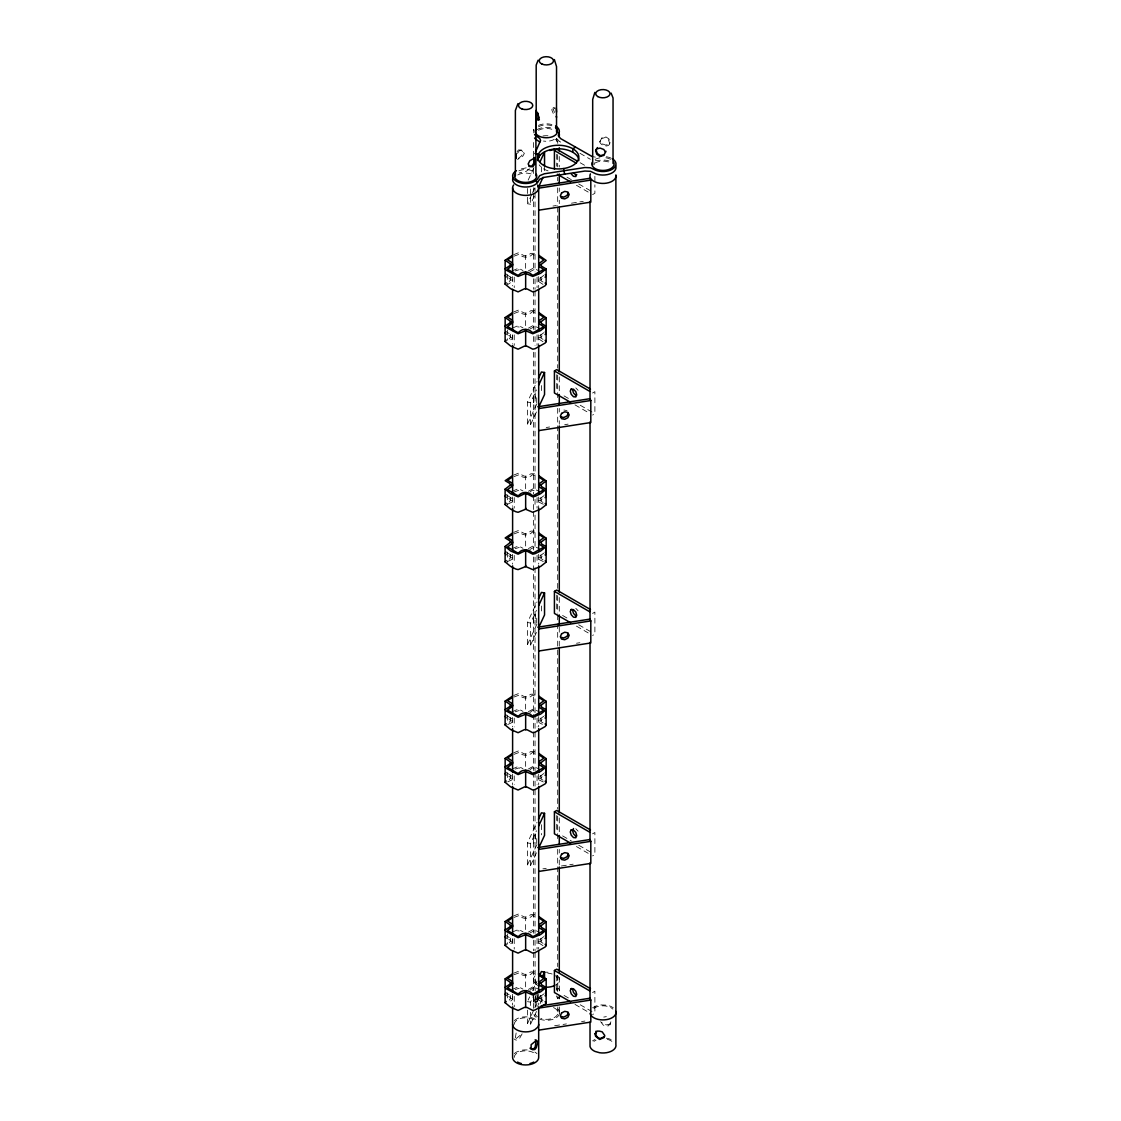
<?xml version="1.0" encoding="UTF-8"?>
<svg xmlns="http://www.w3.org/2000/svg" width="1121" height="1121" viewBox="0 0 1121 1121"><rect width="100%" height="100%" fill="white"/><g stroke="black" fill="none" stroke-linecap="round" stroke-linejoin="round"><path stroke-width="0.75" stroke-dasharray="5 3.75" d="M536.721 397.731L536.721 403.028L533.582 402.551L533.582 397.24L535.263 393.625L535.263 398.922L533.582 402.551M536.721 618.147L536.721 623.444L533.582 622.968L533.582 617.657L535.263 614.042L535.263 619.338L533.582 622.968M536.721 838.564L536.721 843.861L533.582 843.384L533.582 838.074L535.263 834.458L535.263 839.755L533.582 843.384M533.582 996.779L533.582 1002.076L536.721 1002.566L538.739 995.546M594.13 164.843L594.382 162.867M543.769 275.402L538.683 279.199L538.949 281.749L543.699 284.86M543.769 332.713L538.683 336.51L538.949 339.06L543.699 342.171M543.769 495.818L538.683 499.616L538.949 502.166L543.545 504.338M543.769 553.129L538.683 556.927L538.949 559.477L543.545 561.649M543.769 716.235L538.683 720.032L538.949 722.583L542.368 724.292M543.769 773.546L538.683 777.343L538.949 779.894L543.545 782.066M543.769 936.652L538.683 940.449L538.949 942.999L543.699 946.11M543.769 993.963L538.683 997.76L538.949 1000.31L542.368 1002.006M535.193 1006.784L535.207 996.527M535.263 998.461L533.582 1002.076M537.548 994.355L536.721 1002.566M600.646 1021.665L603.322 1025.183L605.915 1025.827L608.241 1025.939L610.469 1023.193M609.936 1024.916L610.889 1021.777M556.787 990.74L557.978 988.484L559.113 989.268L559.267 991.328M522.12 1033.828L519.724 1038.116L517.566 1039.503L516.136 1040.19L513.936 1038.915M516.136 1033.002L515.085 1039.587M528.173 180.117L534.058 167.435M534.241 196.301L530.569 204.232L527.445 203.742L531.844 194.241M532.587 192.644L534.787 187.894M536.455 411.968L530.569 424.649L527.445 424.158L527.445 402.117L537.001 381.518M530.569 424.649L530.569 402.607L536.455 389.926M527.445 424.158L537.001 403.56M536.455 632.384L530.569 645.065L527.445 644.575L527.445 622.533L537.001 601.935M530.569 645.065L530.569 623.024L536.455 610.342M527.445 644.575L537.001 623.977M536.455 852.801L530.569 865.482L527.445 864.992L527.445 842.95L537.001 822.352M530.569 865.482L530.569 843.44L536.455 830.759M527.445 864.992L537.001 844.393M528.173 1000.072L529.644 996.905M532.587 990.558L537.001 981.057M530.569 1005.523L530.569 1002.132L533.512 995.798M536.455 1011.506L530.569 1024.174L527.445 1023.697L534.058 1009.432M534.787 1007.849L541.415 993.584M540.126 1003.575L543.811 995.658M599.777 141.919L601.907 137.757L605.592 136.692L608.899 138.878L610.118 142.549C609.446 148.196 601.024 146.122 599.777 141.919L600.225 140.966L601.907 143.684L605.592 145.057L609.165 144.287M610.118 142.549L609.656 143.502L608.479 139.747L605.2 137.491L601.487 138.64M554.503 112.478L553.41 109.55L554.629 107.294L553.115 107.532L551.756 109.802L553.34 113.655M517.019 151.966L518.392 149.962L521.461 150.004L524.348 153.409L522.582 156.576L517.51 159.448M517.51 153.353L519.415 150.564L522.582 150.648M529.406 168.739L526.225 171.359L522.26 172.256A13.018 7.511 0 0 0 519.121 172.998M520.158 1035.328L514.987 1039.531M528.425 270.834L533.19 268.213L538.893 270.778M529.911 271.744L534.002 269.615M528.425 328.145L533.19 325.51L538.893 328.075M529.911 329.056L534.002 326.912M528.425 491.25L533.19 488.63L538.893 491.194M529.911 492.161L532.391 490.115L536.258 491.362M528.425 548.561L533.19 545.927L538.893 548.505M529.911 549.472L534.002 547.328M528.425 711.667L533.19 709.047L538.893 711.611M529.911 712.578L532.391 710.532L536.258 711.779M528.425 768.978L533.19 766.344L538.893 768.922M529.911 769.889L532.391 767.843L536.258 769.09M528.425 932.097L533.19 929.463L538.893 932.027M529.911 932.994L534.002 930.864M528.425 989.395L533.19 986.76L538.893 989.339M529.911 990.305L532.391 988.26L536.258 989.507M518.392 158.341L521.461 155.931L523.143 152.708L521.461 150.004M509.256 281.567L510.419 280.04L510.419 276.607M542.032 278.498L540.897 280.782L543.937 282.59M509.256 338.878L510.419 337.351L510.419 333.918M542.032 335.81L540.897 338.08L543.937 339.901M509.256 501.984L510.419 500.456L510.419 495.314M542.032 498.915L540.897 501.199L543.937 503.007M509.256 559.295L510.419 557.768L510.419 554.335M542.032 556.226L540.897 558.496L543.937 560.318M509.256 722.4L510.419 720.873L510.419 715.73M542.032 719.332L540.897 721.616L543.937 723.423M509.256 779.712L510.419 778.184L510.419 773.042M542.032 776.643L540.897 778.927L543.937 780.734M509.256 942.817L510.419 941.29L510.419 937.857M542.032 939.748L540.897 942.032L543.937 943.84M509.256 1000.128L510.419 998.601L510.419 995.168M542.032 997.059L540.897 999.343L543.937 1001.151M533.624 996.765L533.904 1001.431L535.039 1002.216L536.216 999.96L535.039 995.028M535.039 1002.216L537.449 1001.445L538.066 999.68L536.609 994.789M610.356 1024.005L606.335 1024.93L601.851 1022.688M510.756 339.761L512.605 338.178L512.353 335.627L507.589 332.517M510.756 943.714L512.605 942.116L512.353 939.566L507.589 936.455M510.756 1001.011L512.605 999.428L512.353 996.877L507.589 993.767M592.603 194.62L594.887 193.288L594.887 184.811M592.603 392.995L594.887 391.663L594.887 413.705L592.603 415.036M592.603 613.411L594.887 612.08L594.887 634.122L592.603 635.453M592.603 833.828L594.887 832.497L594.887 854.538L592.603 855.869M592.603 992.519L594.887 991.202L594.887 1013.244L592.603 1014.561M513.712 254.649L518.505 252.757L524.152 255.672L526.926 255.798L530.892 253.36L535.502 253.332M513.95 256.205L519.233 254.257C522.54 258.026 529.154 258.278 532.391 254.271L537.393 256.191M512.479 270.764L518.505 268.185L522.989 270.567M515.17 270.946L519.233 269.685M513.712 311.96L518.505 310.069L524.152 312.983L526.926 313.109L530.892 310.671L535.502 310.643M513.95 313.516L519.233 311.568C522.54 315.337 529.154 315.59 532.391 311.582L537.393 313.502M512.479 328.075L518.505 325.496L522.989 327.878M513.712 475.066L518.505 473.174L524.152 476.089L526.926 476.215L530.892 473.791L535.502 473.749M513.95 476.621L519.233 474.673C522.54 478.443 529.154 478.695 532.391 474.687L537.393 476.607M512.479 491.18L518.505 488.602L522.989 490.984M513.95 492.049L519.233 490.101M513.712 532.377L518.505 530.485L524.152 533.4L526.926 533.526L530.892 531.088L535.502 531.06M513.95 533.932L519.233 531.985C522.54 535.754 529.154 536.006 532.391 531.999L537.393 533.918M512.479 548.491L518.505 545.913L522.989 548.295M515.17 548.673L519.233 547.412M513.712 695.482L518.505 693.591L524.152 696.505L526.926 696.631L530.892 694.207L535.502 694.165M513.95 697.038L519.233 695.09C522.54 698.859 529.154 699.112 532.391 695.104L537.393 697.024M512.479 711.597L518.505 709.018L522.989 711.401M515.17 711.779L519.233 710.518M513.712 752.794L518.505 750.902L524.152 753.816L526.926 753.943L530.892 751.504L535.502 751.476M513.95 754.349L519.233 752.401C522.54 756.171 529.154 756.423 532.391 752.415L537.393 754.335M512.479 768.908L518.505 766.33L522.989 768.712M515.17 769.09L519.233 767.829L521.447 769.581M513.712 915.899L518.505 914.007L524.152 916.922L526.926 917.048L530.892 914.624L535.502 914.582M513.95 917.454L519.233 915.507C522.54 919.276 529.154 919.528 532.391 915.521L537.393 917.44M512.479 932.013L518.505 929.435L522.989 931.817M513.712 973.21L518.505 971.318L524.152 974.233L526.926 974.359L530.892 971.921L535.502 971.893M513.95 974.766L519.233 972.818C522.54 976.587 529.154 976.839 532.391 972.832L537.393 974.752M512.479 989.325L518.505 986.746L522.989 989.128M515.17 989.507L519.233 988.246M507.715 504.156L511.919 502.166L512.605 500.456L512.353 498.733L507.589 495.622M507.715 561.467L511.919 559.477L512.605 557.754L512.353 556.044L507.589 552.933M507.715 724.572L511.919 722.583L512.605 720.873L512.353 719.15L507.589 716.039M507.715 781.883L511.919 779.894L512.605 778.17L512.353 776.461L507.589 773.35M526.225 167.828L522.26 168.725A13.018 7.511 0 0 0 519.121 169.467M603.743 1017.083L606.335 1016.621M552.961 206.054L556.324 205.535M571.472 203.195L578.198 202.144M579.879 201.892L583.242 201.374M546.235 427.507L549.598 426.989M564.732 424.649L568.109 424.13M576.516 643.244L579.879 642.725M542.872 868.859L546.235 868.341M561.369 866.001L568.109 864.964M569.79 864.697L573.153 864.179M554.643 1025.743L561.369 1024.706M563.05 1024.44L566.427 1023.921M581.561 1021.581L584.924 1021.063M557.978 988.484L556.408 988.722L557.543 989.507L557.712 991.567M595.391 160.653L599.609 160.289A13.018 7.511 0 0 1 612.178 162.237M507.519 274.379L507.519 284.664L511.919 281.749L512.605 280.04L510.419 280.04L509.719 278.428L507.365 277.476M538.683 280.04L540.868 280.026L540.868 276.607M512.605 337.337L510.419 337.351L509.719 335.74L507.365 334.787M538.683 337.337L540.868 337.337L540.868 333.904M512.605 500.456L510.419 500.456L509.719 498.845L507.365 497.892M538.683 500.456L540.868 500.442L540.868 495.3M512.605 557.754L510.419 557.768L509.719 556.156L507.365 555.203M538.683 557.754L540.868 557.754L540.868 554.32M512.605 720.873L510.419 720.873L509.719 719.262L507.365 718.309M538.683 720.873L540.868 720.859L540.868 717.44M512.605 778.17L510.419 778.184L509.719 776.573L507.365 775.62M538.683 778.17L540.868 778.17L540.868 774.737M512.605 941.29L510.419 941.29L509.719 939.678L507.365 938.725M538.683 941.29L540.868 941.276L540.868 937.857M512.605 998.587L510.419 998.601L509.719 996.989L507.365 996.037M538.683 998.587L540.868 998.587L540.868 995.154M517.622 326.884L519.233 326.996M517.622 930.822L519.233 930.934M553.115 107.532L554.867 108.205M527.445 402.117L530.569 402.607M527.445 622.533L530.569 623.024M527.445 842.95L530.569 843.44M527.445 1001.656L530.569 1002.132M592.182 156.562L595.391 157.136M563.891 410.006L567.03 410.622M579.963 153.297L590.375 159.308M580.202 162.769L584.616 165.319M566.988 177.188L571.388 179.724M578.73 183.97L591.944 191.593M576.446 185.287L588.189 192.069M564.045 395.909L569.93 399.3M580.202 405.227L591.944 412.01M574.975 404.863L588.189 412.486M562.588 615.471L569.93 619.717M578.73 624.803L591.944 632.426M576.446 626.121L588.189 632.903M562.588 835.888L571.388 840.974M578.73 845.22L591.944 852.843M576.446 846.537L588.189 853.319M564.045 995.448L569.93 998.839M580.202 1004.766L591.944 1011.548M574.975 1004.388L588.189 1012.025M536.609 1001.978L535.474 1001.193L535.193 996.569M559.267 141.092L560.626 142.129M575.802 387.922L578.1 390.346M575.802 608.339L578.1 610.763M575.802 828.755L578.1 831.179M533.904 981.632L536.132 984.266M556.408 995.91L557.712 998.755M556.506 138.275L557.165 141.568A11.196 6.46 0 0 0 555.231 139.312M507.589 275.206L512.353 278.316L512.605 280.04M557.543 996.709L557.81 998.335M559.393 1013.426L559.113 1010.834A13.046 7.525 0 0 0 556.871 1008.199M525.651 257.073L525.637 255.812L525.637 271.24M525.651 314.384L525.637 313.123L525.637 328.551M525.651 477.49L525.637 476.229L525.651 491.208M525.651 534.801L525.637 533.54L525.651 548.519M525.651 697.907L525.637 696.645L525.637 710.364M525.651 755.218L525.637 753.957L525.637 767.675M525.651 918.323L525.637 917.062L525.637 932.49M525.651 975.634L525.637 974.373L525.637 989.801M594.887 176.333L594.887 183.115M559.281 156.478L559.281 166.973M559.281 187.978L559.281 191.467M559.281 200.225L559.281 203.728M559.281 376.964L559.281 392.714M559.281 408.464L559.281 411.968M559.281 420.725L559.281 424.214M559.281 597.465L559.281 613.215M559.281 627.214L559.281 632.468M559.281 641.212L559.281 646.467M559.281 817.966L559.281 833.716M559.281 849.466L559.281 852.955M559.281 859.961L559.281 865.216M559.281 977.204L559.435 992.66M559.435 1006.924L559.435 1012.053M557.683 154.6L557.683 166.847M557.683 177.356L557.683 180.845M557.683 187.852L557.683 205.353M557.683 207.105L557.683 368.094M557.683 375.101L557.683 390.851M557.683 392.602L557.683 401.346M557.683 408.352L557.683 588.595M557.683 595.587L557.683 613.089M557.683 614.84L557.683 621.847M557.683 623.598L557.683 809.082M557.683 816.088L557.683 831.838M557.683 833.59L557.683 842.333M557.683 849.34L557.683 966.582M557.683 975.34L557.824 992.435M557.824 1006.84L557.824 1013.65M556.717 154.292L556.717 166.16M556.717 374.708L556.717 391.663M556.717 595.125L556.717 612.08M556.717 815.542L556.717 832.497M556.717 975.943L556.717 991.202M544.54 167.337L544.54 170.728M541.415 166.847L541.415 173.629M541.415 385.568L541.415 394.046M541.415 605.985L541.415 614.462M541.415 824.706L541.415 834.879M538.683 276.607L538.683 287.621M538.683 334.871L538.683 345.38M538.683 497.023L538.683 508.121M538.683 554.335L538.683 564.115M538.683 716.599L538.683 726.87M538.683 774.121L538.683 784.616M538.683 938.613L538.683 949.109M538.683 994.327L538.683 1005.117M537.057 277.125L537.057 287.621M537.057 334.871L537.057 345.38M537.057 497.626L537.057 508.121M537.057 555.371L537.057 564.115M537.057 718.113L537.057 726.87M537.057 775.858L537.057 784.616M537.057 938.613L537.057 949.109M537.057 996.359L537.057 1006.854M535.039 187.88L535.039 191.383M535.039 193.134L535.039 271.885M535.039 278.877L535.039 289.372M535.039 291.124L535.039 329.63M535.039 336.622L535.039 345.38M535.039 352.372L535.039 492.371M535.039 499.377L535.039 508.121M535.039 515.128L535.039 550.117M535.039 557.123L535.039 565.867M535.039 567.618L535.039 712.872M535.039 714.623L535.039 770.617M535.039 772.369L535.039 933.359M535.039 940.365L535.039 950.86M535.039 952.612L535.193 990.67M533.778 132.909L533.778 129.391A13.018 7.511 0 0 0 533.778 133.273M533.582 978.689L533.582 990.642M533.582 994.635L533.582 1008.34M533.428 156.253L533.428 142.255A13.046 7.525 0 0 0 533.764 145.184M533.428 168.514L533.428 177.258M533.428 187.753L533.428 191.257M533.428 193.008L533.428 271.758M533.428 278.751L533.428 289.26M533.428 291.012L533.428 329.504M533.428 336.51L533.428 345.254M533.428 352.26L533.428 493.997M533.428 495.748L533.428 509.747M533.428 511.498L533.428 550.005M533.428 556.997L533.428 712.746M533.428 714.497L533.428 770.491M533.428 772.243L533.428 933.247M533.428 940.239L533.428 950.748M533.428 952.486L533.428 978.745M530.569 188.973L530.569 195.755M530.569 197.45L530.569 204.232M530.569 1012.305L530.569 1024.174M527.445 188.482L527.445 203.742M527.445 1010.133L527.445 1023.697M514.231 277.125L514.231 287.621M514.231 334.871L514.231 345.38M514.231 497.626L514.231 508.121M514.231 555.371L514.231 564.115M514.231 718.113L514.231 726.87M514.231 775.858L514.231 784.616M514.231 938.613L514.231 949.109M514.231 996.359L514.231 1006.854M512.605 276.607L512.605 285.869M512.605 334.745L512.605 343.629M512.605 497.023L512.605 506.37M512.605 554.335L512.605 564.115M512.605 717.44L512.605 726.87M512.605 774.121L512.605 784.616M512.605 938.613L512.605 947.357M512.605 994.285L512.605 1005.117M507.519 329.966L507.519 340.252M507.519 494.795L507.519 505.081M507.519 552.107L507.519 562.392M507.519 715.212L507.519 723.788M507.519 772.523L507.519 781.085M507.519 933.919L507.519 944.204M507.519 992.94L507.519 1001.501M555.413 975.704A11.42 6.586 0 0 1 556.226 983.033M537.295 983.734A11.42 6.586 0 0 1 536.483 976.405M547.847 973.182A11.42 6.586 0 0 1 552.107 974.023M556.703 975.144A13.046 7.525 0 0 1 554.264 985.709M539.804 986.228A13.046 7.525 0 0 1 538.458 973.743M543.026 972.439A13.046 7.525 0 0 1 551.392 972.776M553.48 1007.541A11.42 6.586 0 0 1 555.988 1016.439A11.42 6.586 0 0 1 540.77 1018.457M537.421 1016.761A11.42 6.586 0 0 1 535.474 1014.449M559.435 1013.776A13.046 7.525 0 0 1 539.944 1019.269M536.132 1017.322A13.046 7.525 0 0 1 533.904 1014.687M592.617 1007.821A13.046 7.525 0 0 1 601.248 1004.934L606.335 1005.131A13.046 7.525 0 0 1 613.299 1007.821M593.892 1008.382A11.42 6.586 0 0 1 612.851 1009.096M595.097 162.993A11.14 6.432 0 0 1 610.847 162.993M606.335 156.758A13.018 7.511 0 0 1 610.917 158.061M595.097 159.476A11.14 6.432 0 0 1 600.085 157.809M605.858 157.809A11.14 6.432 0 0 1 610.847 159.476M548.071 170.882A20.5 11.827 0 0 1 539.173 164.857M517.762 174.96A11.14 6.432 0 0 1 533.512 174.96M518.827 170.896A11.14 6.432 0 0 1 533.512 171.429M537.155 129.546A13.018 7.511 0 0 1 552.863 128.355M554.236 139.396A11.14 6.432 0 0 1 543.475 141.064M538.486 130.316A11.14 6.432 0 0 1 553.157 129.77M538.402 125.384A13.018 7.511 0 0 1 555.554 126.014M538.486 126.785A11.14 6.432 0 0 1 553.157 126.239M542.984 135.977A13.046 7.525 0 0 1 548.057 135.781M556.703 138.654A13.046 7.525 0 0 1 558.959 141.288M555.413 139.228A11.42 6.586 0 0 1 557.683 144.105M593.892 1041.451A11.42 6.586 0 0 1 596.008 1040.232M607.316 1039.363A11.42 6.586 0 0 1 612.851 1042.166M592.617 1040.877A13.046 7.525 0 0 1 595.027 1039.489M606.335 1038.186A13.046 7.525 0 0 1 613.299 1040.877M514.343 1020.6A13.046 7.525 0 0 1 525.651 1016.831A13.046 7.525 0 0 1 536.945 1020.6M514.231 1024.356A11.42 6.586 0 0 1 523.423 1017.896A11.42 6.586 0 0 1 536.188 1021.834M514.343 1053.67A13.046 7.525 0 0 1 516.431 1052.101L520.648 1050.461A13.046 7.525 0 0 1 530.639 1050.461M534.871 1052.101A13.046 7.525 0 0 1 536.945 1053.67M514.231 1057.425A11.42 6.586 0 0 1 523.423 1050.952A11.42 6.586 0 0 1 536.188 1054.903"/><path stroke-width="1.5" d="M536.188 110.559L539.313 117.859L538.08 120.115L536.455 119.429L536.202 116.066L536.188 65.074L538.122 60.184M554.391 59.567L556.534 66.615L556.506 117.271L556.268 116.36M516.164 153.703L516.164 158.453M559.435 996.065L559.267 998.517L559.113 997.578M538.122 113.207L537.856 119.204L539.369 119.849M512.479 255.336L505.165 260.254L510.391 263.855L510.181 265.467L505.123 268.732L506.019 270.077L518.098 276.439L525.651 273.398L532.783 276.453L540.616 273.286L546.137 268.956L541.569 266.209L540.868 264.598L546.179 260.478L538.893 255.35M512.479 312.647L505.165 317.551L510.391 321.166L510.181 322.778L505.123 326.043L506.019 327.388L518.098 333.736L525.651 330.709L532.783 333.764L540.616 330.597L546.137 326.267L541.569 323.521L540.868 321.909L546.179 317.789L538.893 312.647M512.479 475.752L505.165 480.671L509.719 483.417L510.419 485.029L505.123 489.148L505.123 504.576L510.601 509.102L515.786 511.722L518.098 512.283L525.651 509.242L532.783 512.297L540.616 509.13L546.137 504.814L546.137 489.373L541.569 486.626L540.868 485.015L546.179 480.895L538.893 475.766M512.479 533.064L505.165 537.968L509.719 540.728L510.419 542.34L505.123 546.459L505.123 561.887L510.601 566.413L515.786 569.034L518.098 569.594L525.651 566.553L532.783 569.608L540.616 566.441L546.137 562.111L546.137 546.684L541.569 543.937L540.868 542.326L546.179 538.206L538.893 533.064M512.479 696.169L505.165 701.087L510.391 704.703L510.181 706.3L505.123 709.565L506.019 710.91L518.098 717.272L525.651 714.231L532.783 717.286L540.616 714.119L546.137 709.789L541.569 707.043L540.868 705.431L546.179 701.312L538.893 696.183M512.479 753.48L505.165 758.399L510.391 762L510.181 763.611L505.123 766.876L506.019 768.221L518.098 774.569L525.651 771.542L532.783 774.597L540.616 771.43L546.137 767.1L541.569 764.354L540.868 762.742L546.179 758.623L538.893 753.48M512.479 916.586L505.165 921.504L510.391 925.119L510.181 926.717L505.123 929.982L506.019 931.327L518.098 937.688L525.651 934.648L532.783 937.702L540.616 934.536L546.137 930.206L541.569 927.459L540.868 925.848L546.179 921.728L538.893 916.6M512.479 973.897L505.165 978.815L510.391 982.416L510.181 984.028L505.123 987.293L506.019 988.638L518.098 994.986L525.651 991.959L532.783 995.014L540.616 991.847L546.137 987.517L541.569 984.77L540.868 983.159L546.179 979.039L538.893 973.897M596.008 1031.18L595.98 1035.342L597.675 1037.345L600.001 1038.564L604.485 1036.659M517.972 103.608L515.38 110.475L515.38 175.969M594.859 92.398L592.687 99.447L592.687 164.941M576.755 174.442L575.802 176.543L573.504 176.319L571.22 173.895M573.504 828.531L572.551 830.633L573.504 833.828L575.802 836.252M568.333 192.658L567.03 195.502L563.891 197.086L560.766 196.469M568.333 413.074L567.03 415.919L563.891 417.502L560.766 416.886M568.333 633.491L567.03 636.336L563.891 637.919L560.766 637.303M568.333 853.908L567.03 856.752L563.891 858.336L560.766 857.719M568.333 1012.599L567.03 1015.458L563.891 1017.041L560.766 1016.425M535.53 152.008L540.574 140.447L539.818 138.556L537.155 136.65A13.018 7.511 0 0 1 534.549 134.492M537.73 159.518L539.944 154.768M540.126 161.578L544.54 152.078L544.54 165.642M538.655 186.801L543.068 177.286M538.472 378.352L541.415 372.004L544.54 372.494L544.54 394.536L538.655 407.217M538.655 385.176L544.54 372.494M538.472 598.768L541.415 592.42L544.54 592.911L544.54 614.953L538.655 627.634M538.655 605.592L544.54 592.911M538.472 819.185L541.415 812.837L544.54 813.328L544.54 835.369L538.655 848.051M538.655 826.009L544.54 813.328M539.944 974.71L541.415 971.543L544.54 972.033L544.54 978.815M542.34 976.783L544.54 972.033M605.957 151.237L603.813 155.413L600.127 156.478L596.82 154.292L595.601 150.62L597.451 147.538M596.554 148.883L600.127 148.098L603.813 149.485L605.494 152.204M506.117 274.337L505.165 275.682L506.174 276.999M506.117 331.648L505.165 332.993L506.174 334.31M546.137 268.956L546.137 284.384L545.17 285.729L535.123 291.362L532.783 291.88L527.136 288.966L524.362 288.84L518.098 291.866L510.601 288.686L505.123 284.159L505.165 260.254M546.137 326.267L546.137 341.695L545.17 343.04L535.123 348.673L532.783 349.192L527.136 346.277L524.362 346.151L518.098 349.177L510.601 345.997L505.123 341.471L505.165 317.551M506.117 494.753L505.165 496.099L506.174 497.416M546.137 489.373L540.616 493.702L535.123 496.351L532.783 496.869L527.136 493.955L524.362 493.829L518.098 496.855L510.601 493.674L505.123 489.148M506.117 552.064L505.165 553.41L506.174 554.727M546.137 546.684L540.616 551.014L535.123 553.662L532.783 554.18L527.136 551.266L524.362 551.14L518.098 554.152L510.601 550.971L505.123 546.459M506.117 715.17L505.165 716.515L506.174 717.832M506.117 772.481L505.165 773.826L506.174 775.143M546.137 709.789L546.137 725.231L545.17 726.562L535.123 732.195L532.783 732.714L527.136 729.799L524.362 729.673L518.098 732.7L510.601 729.519L505.123 724.993L505.165 701.087M546.137 767.1L546.137 782.528L545.17 783.873L535.123 789.506L532.783 790.025L527.136 787.11L524.362 786.984L518.098 790.011L510.601 786.83L505.123 782.304L505.165 758.399M506.117 935.587L505.165 936.932L506.174 938.249M506.117 992.898L505.165 994.243L506.174 995.56M546.137 930.206L546.137 945.648L545.17 946.979L535.123 952.612L532.783 953.13L527.136 950.216L524.362 950.09L518.098 953.116L510.601 949.935L505.123 945.409L505.165 921.504M546.137 987.517L546.137 1002.945L545.17 1004.29L535.123 1009.923L532.783 1010.441L527.136 1007.527L524.362 1007.401L518.098 1010.427L510.601 1007.247L505.123 1002.72L505.165 978.815M505.123 284.159L506.202 282.842M545.086 277.223L546.179 275.906L545.268 274.561M505.123 341.471L506.202 340.153M545.086 334.534L546.179 333.217L546.179 317.789M505.123 504.576L506.202 503.259M545.086 497.64L546.179 496.323L546.179 480.895M505.123 561.887L506.202 560.57M545.086 554.951L546.179 553.634L546.179 538.206M505.123 724.993L506.202 723.69M545.086 718.057L546.179 716.753L546.179 701.312M505.123 782.304L506.202 780.987M545.086 775.368L546.179 774.051L546.179 758.623M505.123 945.409L506.202 944.106M545.086 938.473L546.179 937.17L546.179 921.728M505.123 1002.72L506.202 1001.403M545.086 995.784L546.179 994.467L546.179 979.039M512.129 256.793L507.589 259.778L512.353 262.889L512.605 265.439L507.519 269.236L517.285 275.037L518.897 274.939C522.134 270.932 528.748 271.184 532.055 274.953L533.666 275.065L543.699 269.432L538.949 266.322L538.683 263.771L543.769 259.974L539.173 256.807M512.129 314.104L507.589 317.089L512.353 320.2L512.605 322.75L507.519 326.547L517.285 332.334L518.897 332.25C522.134 328.243 528.748 328.495 532.055 332.264L533.666 332.377L543.699 326.743L538.949 323.633L538.683 321.082L543.769 317.285L539.173 314.118M512.129 477.21L507.589 480.194L512.353 483.305L512.605 485.855L507.519 489.653L517.285 495.454L518.897 495.356C522.134 491.348 528.748 491.601 532.055 495.37L533.666 495.482L543.699 489.849L538.949 486.738L538.683 484.188L543.769 480.391L539.173 477.224M512.129 534.521L507.589 537.505L512.353 540.616L512.605 543.167L507.519 546.964L517.285 552.751L518.897 552.667C522.134 548.659 528.748 548.912 532.055 552.681L533.666 552.793L543.699 547.16L538.949 544.049L538.683 541.499L543.769 537.702L539.173 534.535M512.129 697.626L507.589 700.611L512.353 703.722L512.605 706.272L507.519 710.069L517.285 715.871L518.897 715.773C522.134 711.765 528.748 712.017 532.055 715.787L533.666 715.899L543.699 710.266L538.949 707.155L538.683 704.605L543.769 700.807L539.173 697.64M512.129 754.937L507.589 757.922L512.353 761.033L512.605 763.583L507.519 767.381L517.285 773.168L518.897 773.084C522.134 769.076 528.748 769.328 532.055 773.098L533.666 773.21L543.699 767.577L538.949 764.466L538.683 761.916L543.769 758.118L539.173 754.951M512.129 918.043L507.589 921.028L512.353 924.138L512.605 926.689L507.519 930.486L517.285 936.287L518.897 936.189C522.134 932.182 528.748 932.434 532.055 936.203L533.666 936.315L543.699 930.682L538.949 927.571L538.683 925.021L543.769 921.224L539.173 918.057M512.129 975.354L507.589 978.339L512.353 981.45L512.605 984L507.519 987.797L517.285 993.584L518.897 993.5C522.134 989.493 528.748 989.745 532.055 993.514L533.666 993.626L543.699 987.993L538.949 984.883L538.683 982.332L543.769 978.535L539.173 975.368M537.548 181.896L536.721 182.611L536.37 180.705M554.419 169.187L554.419 150.536L556.717 149.205L577.273 161.074M575.493 147.187L572.817 148.743L572.817 152.274M570.575 402.313L554.419 392.995L554.419 370.953L556.717 369.622L590.487 389.127M570.575 622.73L554.419 613.411L554.419 591.37L556.717 590.038L590.487 609.544M570.575 843.146L554.419 833.828L554.419 811.786L556.717 810.455L590.487 829.96M570.575 1001.852L554.419 992.519L554.419 970.478L556.717 969.161L590.487 988.666M604.233 154.53L600.52 155.665L597.241 153.423L596.064 149.668M536.3 1040.498L531.13 1044.702L531.13 1048.85M590.809 180.089L538.655 188.16L537.828 186.352L589.968 178.281L590.809 180.089L590.809 202.13L538.655 210.202M537.828 406.769L589.968 398.698L590.809 400.505L590.809 422.547L538.655 430.618M538.655 408.576L590.809 400.505M537.828 627.185L589.968 619.114L590.809 620.922L590.809 642.964L538.655 651.035M538.655 628.993L590.809 620.922M537.828 847.602L589.968 839.531L590.809 841.339L590.809 863.38L538.655 871.451M538.655 849.41L590.809 841.339M541.191 1005.789L589.968 998.236L590.809 1000.044L590.809 1022.086L538.655 1030.157M538.655 1008.115L590.809 1000.044M531.564 1049.102L533.722 1048.822L535.165 1047.028L536.202 1040.428M510.419 264.612L512.605 264.612M538.683 264.612L540.868 264.598M510.419 321.923L512.605 321.909M538.683 321.909L540.868 321.909M510.419 485.029L512.605 485.029M538.683 485.029L540.868 485.015M510.419 542.34L512.605 542.326M538.683 542.326L540.868 542.326M510.419 705.445L512.605 705.445M538.683 705.445L540.868 705.431M510.419 762.756L512.605 762.742M538.683 762.742L540.868 762.742M510.419 925.862L512.605 925.862M538.683 925.862L540.868 925.848M510.419 983.173L512.605 983.159M538.683 983.159L540.868 983.159M534.857 153.479L538.528 154.053L538.528 157.571M528.706 166.034L531.872 166.118L533.778 163.33L533.834 157.15M592.182 156.562L560.626 138.598L558.272 135.697L558.931 133.273A13.018 7.511 0 0 0 555.554 126.014M554.419 150.536L576.446 163.246M557.361 174.273L570.575 181.896M554.419 370.953L589.66 391.299M554.419 591.37L589.66 611.716M554.419 811.786L589.66 832.132M554.419 970.478L589.66 990.824M535.165 1039.826L537.365 1041.101L537.688 1042.6L536.3 1047.687L534.871 1049.48L532.713 1049.76L529.981 1048.177M539.818 142.087L537.155 140.167A13.018 7.511 0 0 1 534.549 138.023M573.504 172.578L575.802 175.002M575.802 395.419L573.504 392.995L572.551 389.8M575.802 615.835L573.504 613.411L572.551 610.216M575.802 994.944L573.504 992.533L572.551 989.325M545.114 283.067L546.137 284.384M545.114 340.378L546.137 341.695M545.114 503.483L546.137 504.814M545.114 560.794L546.137 562.111M545.114 723.9L546.137 725.231M545.114 781.211L546.137 782.528M545.114 944.316L546.137 945.648M545.114 1001.628L546.137 1002.945M545.268 331.872L546.179 333.217M545.268 494.978L546.179 496.323M545.268 552.289L546.179 553.634M545.268 715.394L546.179 716.753M545.268 772.705L546.179 774.051M545.268 935.811L546.179 937.17M545.268 993.122L546.179 994.467M563.625 168.542L564.606 174.189M611.113 93.099L613.047 97.989L613.047 163.484M556.268 107.98L556.534 112.114M525.651 272.137L525.651 288.826M525.651 329.448L525.651 346.137M525.651 492.553L525.651 509.242L525.651 507.981M525.651 549.865L525.651 566.553L525.651 565.292M525.651 712.97L525.651 729.659M525.651 770.281L525.651 786.97M525.651 933.387L525.651 950.076M525.651 990.698L525.651 1007.387M590.024 201.402L590.024 399.146M590.024 421.888L590.024 619.647M590.024 642.389L590.024 840.133M590.024 862.89L590.024 999.386M590.024 1022.086L590.024 1046.439A13.046 7.525 0 0 0 595.013 1051.428L599.581 1052.731A13.046 7.525 0 0 0 615.877 1044.478L615.877 174.932A13.046 7.525 0 0 1 602.047 183.424A13.046 7.525 0 0 1 590.389 173.909M559.281 147.72L559.281 151.223M559.281 173.979L559.281 182.723M559.281 207.217L559.281 371.724M559.281 394.466L559.281 404.975M559.281 425.966L559.281 592.21M559.281 614.967L559.281 625.462M559.281 648.218L559.281 812.711M559.281 835.453L559.281 844.211M559.281 866.953L559.281 971.963M556.534 116.85L556.534 132.11M538.683 187.88L538.683 273.622M538.683 289.372L538.683 330.485M538.683 345.38L538.683 494.123M538.683 508.121L538.683 550.901M538.683 565.867L538.683 714.007M538.683 728.622L538.683 772.369M538.683 786.367L538.683 935.11M538.683 950.86L538.683 991.735M538.683 1006.854L538.683 1057.425A13.046 7.525 0 0 1 525.651 1064.95A13.046 7.525 0 0 1 512.605 1057.425L512.605 1006.854M536.188 115.309L536.188 130.568M535.908 110.475L535.908 175.969M512.605 187.88L512.605 273.622M512.605 289.372L512.605 330.485M512.605 345.38L512.605 494.123M512.605 508.121L512.605 550.901M512.605 565.867L512.605 714.007M512.605 728.622L512.605 772.369M512.605 786.367L512.605 935.11M512.605 950.86L512.605 991.735M554.292 985.695A13.046 7.525 0 0 1 544.61 987.181M615.877 1011.422A13.046 7.525 0 0 1 604.653 1019.858A13.046 7.525 0 0 1 590.024 1013.384M537.828 160.639A20.5 11.827 0 0 1 558.314 148.799A20.5 11.827 0 0 1 578.814 160.639M615.541 165.6A13.018 7.511 0 0 1 609.474 174.049A13.018 7.511 0 0 1 593.766 172.858L590.445 171.317L584.938 171.037L544.288 177.328L539.747 179.164L538.206 181.448A13.018 7.511 0 0 1 522.26 186.773A13.018 7.511 0 0 1 513.054 177.566M612.178 158.706A13.018 7.511 0 0 1 612.178 169.327A13.018 7.511 0 0 1 593.766 169.327L590.445 167.786L584.938 167.519L544.288 173.797L539.747 175.633L538.206 177.931A13.018 7.511 0 0 1 519.121 182.485A13.018 7.511 0 0 1 516.431 170.672M613.733 162.349A11.14 6.432 0 0 1 602.972 170.448A11.14 6.432 0 0 1 592.21 162.349M536.384 174.316A11.14 6.432 0 0 1 525.637 182.415A11.14 6.432 0 0 1 514.875 174.316M558.931 132.909A13.018 7.511 0 0 1 558.931 136.804M555.47 127.626A11.14 6.432 0 0 1 548.295 137.659A11.14 6.432 0 0 1 535.6 129.672M537.688 184.993A13.046 7.525 0 0 1 525.651 195.404A13.046 7.525 0 0 1 513.6 184.993M554.292 149.219A13.046 7.525 0 0 1 549.738 150.508M538.683 1024.356A13.046 7.525 0 0 1 537.688 1027.242L534.871 1029.681A13.046 7.525 0 0 1 520.648 1031.32A13.046 7.525 0 0 1 512.605 1024.356M533.722 1062.077A11.42 6.586 0 0 1 530.009 1063.507M521.279 1063.507A11.42 6.586 0 0 1 517.566 1062.077M535.404 159.785L534.955 163.722L532.895 166.721L529.827 166.679L528.145 163.974L529.827 160.751L534.955 157.795L535.404 159.785M595.013 1033.73L595.559 1036.252L599.581 1039.475L604.065 1037.57L604.765 1035.496L602.173 1031.824L599.581 1031.166L597.255 1031.068L595.013 1033.73M571.22 389.015L570.267 391.117L571.22 394.312L573.504 396.736L575.802 396.96L576.755 394.858L575.802 391.663L573.504 389.239L571.22 389.015M571.22 609.432L570.267 611.534L571.22 614.728L573.504 617.153L575.802 617.377L576.755 615.275L575.802 612.08L573.504 609.656L571.22 609.432M571.22 829.848L570.267 831.95L571.22 835.145L573.504 837.569L575.802 837.793L576.755 835.706L575.802 832.497L573.504 830.072L571.22 829.848M571.22 988.554L570.267 990.656L571.22 993.851L573.504 996.275L575.802 996.499L576.755 994.397L575.802 991.202L573.504 988.778L571.22 988.554M561.607 192.98L560.304 195.839L561.607 198.277L564.732 198.893L567.871 197.31L569.174 194.465L567.871 192.013L564.732 191.397L561.607 192.98M561.607 413.397L560.304 416.255L561.607 418.694L564.732 419.31L567.871 417.727L569.174 414.882L567.871 412.43L564.732 411.813L561.607 413.397M561.607 633.813L560.304 636.672L561.607 639.11L564.732 639.727L567.871 638.143L569.174 635.299L567.871 632.847L564.732 632.23L561.607 633.813M561.607 854.23L560.304 857.089L561.607 859.527L564.732 860.143L567.871 858.56L569.174 855.715L567.871 853.263L564.732 852.647L561.607 854.23M561.607 1012.936L560.304 1015.78L561.607 1018.232L564.732 1018.849L567.871 1017.265L569.174 1014.407L567.871 1011.969L564.732 1011.352L561.607 1012.936M543.825 165.474A20.5 11.827 0 0 0 578.114 160.177A20.5 11.827 0 0 0 553.017 145.674A20.5 11.827 0 0 0 543.825 165.474M522.078 109.003A7.132 4.12 0 0 0 532.769 105.444A7.132 4.12 0 0 0 522.078 101.871A7.132 4.12 0 0 0 522.078 109.003M542.018 64.079A7.132 4.12 0 0 0 553.424 61.347A7.132 4.12 0 0 0 543.629 57.003A7.132 4.12 0 0 0 542.018 64.079M597.773 96.574A7.132 4.12 0 0 0 609.74 94.781A7.132 4.12 0 0 0 601.066 89.694A7.132 4.12 0 0 0 597.773 96.574"/></g></svg>
